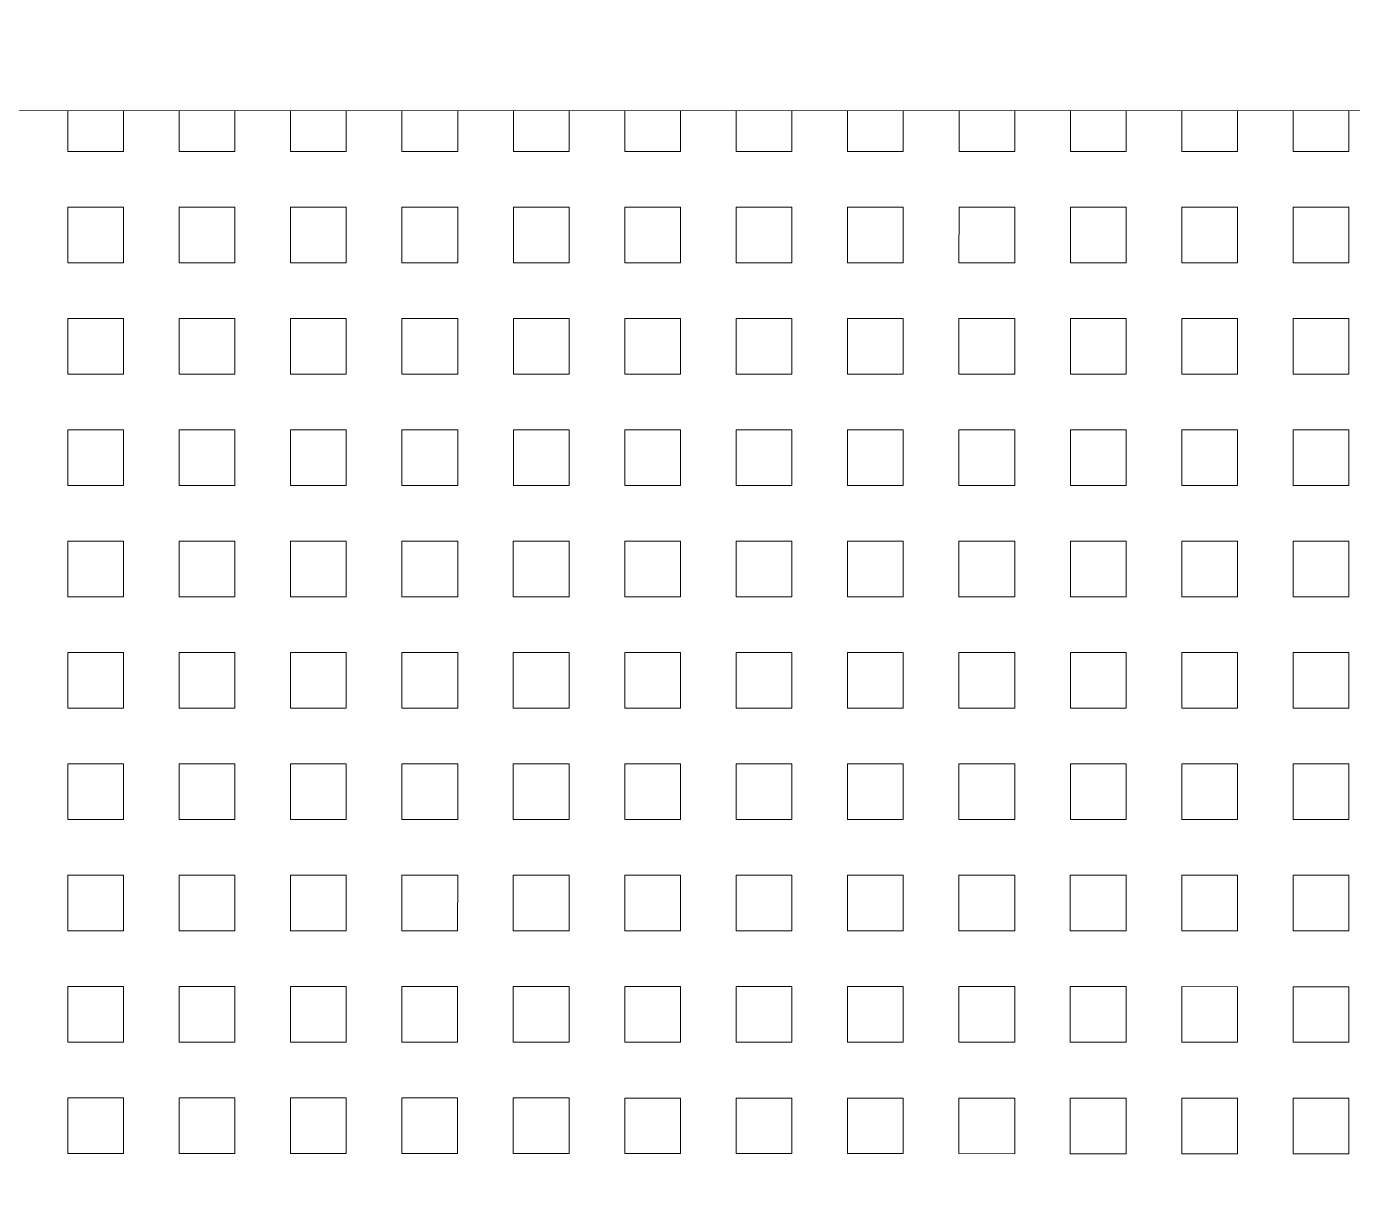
# Model space of a CAD drawing. Extents: x 3377 to 3790, y 1673 to 1846.
# Drawn here: x 3526.068 to 3527.579, y 1754.286 to 1755.603 of the extents above; entities that cross this region are included whole.
import ezdxf

# ---------------------------------------------------------------- set-up
doc = ezdxf.new("R2010")
doc.units = 0
doc.header["$LTSCALE"] = 2
doc.layers.add('PDF7_0', color=7, linetype='Continuous', true_color=0xc6c6c6)
doc.layers.add('PDF7_04-DETALHE', color=7, linetype='Continuous', true_color=0xc6c6c6)

msp = doc.modelspace()

# ---------------------------------------------------------------- linework, layer by layer
at = {"layer": 'PDF7_0', "color": 7, "lineweight": 0}
msp.add_lwpolyline([(3535.3864, 1752.8449), (3535.4118, 1752.8576, 0.281721), (3525.3159, 1759.0363, 0.281573), (3515.2191, 1752.859), (3515.2488, 1752.8463, -0.281585), (3525.3159, 1759.0067, -0.281456)], format="xyb", close=True, dxfattribs=at)
for points in [[(3535.1368, 1753.0988, 0.27384), (3525.3159, 1758.9051, 0.27384), (3515.4942, 1753.1002), (3515.8454, 1752.9055, -0.273455), (3525.3159, 1758.5073, -0.273821), (3534.7856, 1752.9042), (3534.739, 1752.9889), (3535.0902, 1753.1877), (3535.1368, 1753.0988), (3535.2129, 1752.9042), (3534.6713, 1752.9042, 0.272283), (3525.3158, 1758.4058, 0.272651), (3515.9597, 1752.9055), (3515.8454, 1752.9055), (3515.4434, 1752.9055)], [(3535.086, 1753.1158, 0.272189), (3525.3159, 1758.8713, 0.272189), (3515.545, 1753.1171), (3515.8285, 1752.9563, -0.272462), (3525.3159, 1758.5454), (3525.3159, 1758.8713), (3525.3159, 1758.5454, -0.272294), (3534.8025, 1752.955)]]:
    msp.add_lwpolyline(points, format="xyb", dxfattribs=at)
msp.add_lwpolyline([(3528.3665, 1754.2079), (3528.3666, 1755.507), (3522.269, 1755.5074), (3522.2689, 1754.2084)], dxfattribs=at)
at = {"layer": 'PDF7_04-DETALHE', "lineweight": 0}
for points in [[(3526.1154, 1755.5072), (3526.1154, 1755.4606), (3526.1789, 1755.4606), (3526.1789, 1755.5072)], [(3526.2423, 1755.5072), (3526.2423, 1755.4606), (3526.3058, 1755.4606), (3526.3058, 1755.5072)], [(3526.3693, 1755.5071), (3526.3693, 1755.4606), (3526.4328, 1755.4606), (3526.4328, 1755.5071)], [(3526.4962, 1755.5071), (3526.4962, 1755.4606), (3526.5597, 1755.4606), (3526.5597, 1755.5071)], [(3526.6232, 1755.5071), (3526.6232, 1755.4606), (3526.6867, 1755.4606), (3526.6867, 1755.5071)], [(3526.7501, 1755.5071), (3526.7501, 1755.4606), (3526.8136, 1755.4606), (3526.8136, 1755.5071)], [(3526.8771, 1755.5071), (3526.8771, 1755.4606), (3526.9405, 1755.4606), (3526.9405, 1755.5071)], [(3527.004, 1755.5071), (3527.004, 1755.4606), (3527.0675, 1755.4606), (3527.0675, 1755.5071)], [(3527.131, 1755.5071), (3527.131, 1755.4606), (3527.1944, 1755.4605), (3527.1944, 1755.5071)], [(3527.2579, 1755.5071), (3527.2579, 1755.4605), (3527.3214, 1755.4605), (3527.3214, 1755.5071)], [(3527.3848, 1755.5071), (3527.3848, 1755.4605), (3527.4483, 1755.4605), (3527.4483, 1755.5071)], [(3527.5118, 1755.5071), (3527.5118, 1755.4605), (3527.5753, 1755.4605), (3527.5753, 1755.5071)]]:
    msp.add_lwpolyline(points, dxfattribs=at)
for points in [[(3526.1789, 1755.3971), (3526.1789, 1755.3337), (3526.1154, 1755.3337), (3526.1154, 1755.3971)], [(3526.3058, 1755.3971), (3526.3058, 1755.3337), (3526.2423, 1755.3337), (3526.2423, 1755.3971)], [(3526.4328, 1755.3971), (3526.4328, 1755.3337), (3526.3693, 1755.3337), (3526.3693, 1755.3971)], [(3526.5597, 1755.3971), (3526.5597, 1755.3336), (3526.4962, 1755.3337), (3526.4962, 1755.3971)], [(3526.6866, 1755.3971), (3526.6866, 1755.3336), (3526.6232, 1755.3336), (3526.6232, 1755.3971)], [(3526.8136, 1755.3971), (3526.8136, 1755.3336), (3526.7501, 1755.3336), (3526.7501, 1755.3971)], [(3526.9405, 1755.3971), (3526.9405, 1755.3336), (3526.8771, 1755.3336), (3526.8771, 1755.3971)], [(3527.0675, 1755.3971), (3527.0675, 1755.3336), (3527.004, 1755.3336), (3527.004, 1755.3971)], [(3527.1944, 1755.3971), (3527.1944, 1755.3336), (3527.1309, 1755.3336), (3527.131, 1755.3971)], [(3527.3214, 1755.3971), (3527.3214, 1755.3336), (3527.2579, 1755.3336), (3527.2579, 1755.3971)], [(3527.4483, 1755.3971), (3527.4483, 1755.3336), (3527.3848, 1755.3336), (3527.3848, 1755.3971)], [(3527.5753, 1755.3971), (3527.5753, 1755.3336), (3527.5118, 1755.3336), (3527.5118, 1755.3971)], [(3526.1789, 1755.2702), (3526.1789, 1755.2067), (3526.1154, 1755.2067), (3526.1154, 1755.2702)], [(3526.3058, 1755.2702), (3526.3058, 1755.2067), (3526.2423, 1755.2067), (3526.2423, 1755.2702)], [(3526.4327, 1755.2702), (3526.4327, 1755.2067), (3526.3693, 1755.2067), (3526.3693, 1755.2702)], [(3526.5597, 1755.2702), (3526.5597, 1755.2067), (3526.4962, 1755.2067), (3526.4962, 1755.2702)], [(3526.6866, 1755.2702), (3526.6866, 1755.2067), (3526.6232, 1755.2067), (3526.6232, 1755.2702)], [(3526.8136, 1755.2702), (3526.8136, 1755.2067), (3526.7501, 1755.2067), (3526.7501, 1755.2702)], [(3526.9405, 1755.2701), (3526.9405, 1755.2067), (3526.8771, 1755.2067), (3526.8771, 1755.2702)], [(3527.0675, 1755.2701), (3527.0675, 1755.2067), (3527.004, 1755.2067), (3527.004, 1755.2701)], [(3527.1944, 1755.2701), (3527.1944, 1755.2067), (3527.1309, 1755.2067), (3527.1309, 1755.2701)], [(3527.3214, 1755.2701), (3527.3214, 1755.2067), (3527.2579, 1755.2067), (3527.2579, 1755.2701)], [(3527.4483, 1755.2701), (3527.4483, 1755.2066), (3527.3848, 1755.2066), (3527.3848, 1755.2701)], [(3527.5753, 1755.2701), (3527.5752, 1755.2066), (3527.5118, 1755.2066), (3527.5118, 1755.2701)], [(3526.1789, 1755.1433), (3526.1788, 1755.0798), (3526.1154, 1755.0798), (3526.1154, 1755.1433)], [(3526.3058, 1755.1432), (3526.3058, 1755.0798), (3526.2423, 1755.0798), (3526.2423, 1755.1433)], [(3526.4327, 1755.1432), (3526.4327, 1755.0798), (3526.3693, 1755.0798), (3526.3693, 1755.1432)], [(3526.5597, 1755.1432), (3526.5597, 1755.0798), (3526.4962, 1755.0798), (3526.4962, 1755.1432)], [(3526.6866, 1755.1432), (3526.6866, 1755.0797), (3526.6232, 1755.0798), (3526.6232, 1755.1432)], [(3526.8136, 1755.1432), (3526.8136, 1755.0797), (3526.7501, 1755.0797), (3526.7501, 1755.1432)], [(3526.9405, 1755.1432), (3526.9405, 1755.0797), (3526.877, 1755.0797), (3526.877, 1755.1432)], [(3527.0675, 1755.1432), (3527.0675, 1755.0797), (3527.004, 1755.0797), (3527.004, 1755.1432)], [(3527.1944, 1755.1432), (3527.1944, 1755.0797), (3527.1309, 1755.0797), (3527.1309, 1755.1432)], [(3527.3214, 1755.1432), (3527.3213, 1755.0797), (3527.2579, 1755.0797), (3527.2579, 1755.1432)], [(3527.4483, 1755.1432), (3527.4483, 1755.0797), (3527.3848, 1755.0797), (3527.3848, 1755.1432)], [(3527.5752, 1755.1432), (3527.5752, 1755.0797), (3527.5118, 1755.0797), (3527.5118, 1755.1432)], [(3526.1788, 1755.0163), (3526.1788, 1754.9528), (3526.1154, 1754.9528), (3526.1154, 1755.0163)], [(3526.3058, 1755.0163), (3526.3058, 1754.9528), (3526.2423, 1754.9528), (3526.2423, 1755.0163)], [(3526.4327, 1755.0163), (3526.4327, 1754.9528), (3526.3693, 1754.9528), (3526.3693, 1755.0163)], [(3526.5597, 1755.0163), (3526.5597, 1754.9528), (3526.4962, 1754.9528), (3526.4962, 1755.0163)], [(3526.6866, 1755.0163), (3526.6866, 1754.9528), (3526.6231, 1754.9528), (3526.6231, 1755.0163)], [(3526.8136, 1755.0163), (3526.8136, 1754.9528), (3526.7501, 1754.9528), (3526.7501, 1755.0163)], [(3526.9405, 1755.0163), (3526.9405, 1754.9528), (3526.877, 1754.9528), (3526.877, 1755.0163)], [(3527.0675, 1755.0163), (3527.0675, 1754.9528), (3527.004, 1754.9528), (3527.004, 1755.0163)], [(3527.1944, 1755.0162), (3527.1944, 1754.9528), (3527.1309, 1754.9528), (3527.1309, 1755.0162)], [(3527.3213, 1755.0162), (3527.3213, 1754.9528), (3527.2579, 1754.9528), (3527.2579, 1755.0162)], [(3527.4483, 1755.0162), (3527.4483, 1754.9528), (3527.3848, 1754.9528), (3527.3848, 1755.0162)], [(3527.5752, 1755.0162), (3527.5752, 1754.9527), (3527.5118, 1754.9527), (3527.5118, 1755.0162)], [(3526.1788, 1754.8894), (3526.1788, 1754.8259), (3526.1154, 1754.8259), (3526.1154, 1754.8894)], [(3526.3058, 1754.8894), (3526.3058, 1754.8259), (3526.2423, 1754.8259), (3526.2423, 1754.8894)], [(3526.4327, 1754.8893), (3526.4327, 1754.8259), (3526.3692, 1754.8259), (3526.3693, 1754.8894)], [(3526.5597, 1754.8893), (3526.5597, 1754.8259), (3526.4962, 1754.8259), (3526.4962, 1754.8893)], [(3526.6866, 1754.8893), (3526.6866, 1754.8259), (3526.6231, 1754.8259), (3526.6231, 1754.8893)], [(3526.8136, 1754.8893), (3526.8136, 1754.8259), (3526.7501, 1754.8259), (3526.7501, 1754.8893)], [(3526.9405, 1754.8893), (3526.9405, 1754.8258), (3526.877, 1754.8258), (3526.877, 1754.8893)], [(3527.0674, 1754.8893), (3527.0674, 1754.8258), (3527.004, 1754.8258), (3527.004, 1754.8893)], [(3527.1944, 1754.8893), (3527.1944, 1754.8258), (3527.1309, 1754.8258), (3527.1309, 1754.8893)], [(3527.3213, 1754.8893), (3527.3213, 1754.8258), (3527.2579, 1754.8258), (3527.2579, 1754.8893)], [(3527.4483, 1754.8893), (3527.4483, 1754.8258), (3527.3848, 1754.8258), (3527.3848, 1754.8893)], [(3527.5752, 1754.8893), (3527.5752, 1754.8258), (3527.5117, 1754.8258), (3527.5118, 1754.8893)], [(3526.1788, 1754.7624), (3526.1788, 1754.6989), (3526.1153, 1754.699), (3526.1154, 1754.7624)], [(3526.3058, 1754.7624), (3526.3058, 1754.6989), (3526.2423, 1754.6989), (3526.2423, 1754.7624)], [(3526.4327, 1754.7624), (3526.4327, 1754.6989), (3526.3692, 1754.6989), (3526.3692, 1754.7624)], [(3526.5597, 1754.7624), (3526.5597, 1754.6989), (3526.4962, 1754.6989), (3526.4962, 1754.7624)], [(3526.6866, 1754.7624), (3526.6866, 1754.6989), (3526.6231, 1754.6989), (3526.6231, 1754.7624)], [(3526.8135, 1754.7624), (3526.8135, 1754.6989), (3526.7501, 1754.6989), (3526.7501, 1754.7624)], [(3526.9405, 1754.7624), (3526.9405, 1754.6989), (3526.877, 1754.6989), (3526.877, 1754.7624)], [(3527.0674, 1754.7624), (3527.0674, 1754.6989), (3527.004, 1754.6989), (3527.004, 1754.7624)], [(3527.1944, 1754.7624), (3527.1944, 1754.6989), (3527.1309, 1754.6989), (3527.1309, 1754.7624)], [(3527.3213, 1754.7623), (3527.3213, 1754.6989), (3527.2579, 1754.6989), (3527.2579, 1754.7623)], [(3527.4483, 1754.7623), (3527.4483, 1754.6989), (3527.3848, 1754.6989), (3527.3848, 1754.7623)], [(3527.5752, 1754.7623), (3527.5752, 1754.6989), (3527.5117, 1754.6989), (3527.5117, 1754.7623)], [(3526.1788, 1754.6355), (3526.1788, 1754.572), (3526.1153, 1754.572), (3526.1153, 1754.6355)], [(3526.3058, 1754.6355), (3526.3058, 1754.572), (3526.2423, 1754.572), (3526.2423, 1754.6355)], [(3526.4327, 1754.6355), (3526.4327, 1754.572), (3526.3692, 1754.572), (3526.3692, 1754.6355)], [(3526.5597, 1754.6355), (3526.5596, 1754.572), (3526.4962, 1754.572), (3526.4962, 1754.6355)], [(3526.6866, 1754.6354), (3526.6866, 1754.572), (3526.6231, 1754.572), (3526.6231, 1754.6354)], [(3526.8135, 1754.6354), (3526.8135, 1754.572), (3526.7501, 1754.572), (3526.7501, 1754.6354)], [(3526.9405, 1754.6354), (3526.9405, 1754.572), (3526.877, 1754.572), (3526.877, 1754.6354)], [(3527.0674, 1754.6354), (3527.0674, 1754.5719), (3527.004, 1754.5719), (3527.004, 1754.6354)], [(3527.1944, 1754.6354), (3527.1944, 1754.5719), (3527.1309, 1754.5719), (3527.1309, 1754.6354)], [(3527.3213, 1754.6354), (3527.3213, 1754.5719), (3527.2578, 1754.5719), (3527.2578, 1754.6354)], [(3527.4483, 1754.6354), (3527.4483, 1754.5719), (3527.3848, 1754.5719), (3527.3848, 1754.6354)], [(3527.5752, 1754.6354), (3527.5752, 1754.5719), (3527.5117, 1754.5719), (3527.5117, 1754.6354)], [(3526.1788, 1754.5085), (3526.1788, 1754.4451), (3526.1153, 1754.4451), (3526.1153, 1754.5085)], [(3526.3058, 1754.5085), (3526.3057, 1754.445), (3526.2423, 1754.4451), (3526.2423, 1754.5085)], [(3526.4327, 1754.5085), (3526.4327, 1754.445), (3526.3692, 1754.445), (3526.3692, 1754.5085)], [(3526.5596, 1754.5085), (3526.5596, 1754.445), (3526.4962, 1754.445), (3526.4962, 1754.5085)], [(3526.6866, 1754.5085), (3526.6866, 1754.445), (3526.6231, 1754.445), (3526.6231, 1754.5085)], [(3526.8135, 1754.5085), (3526.8135, 1754.445), (3526.7501, 1754.445), (3526.7501, 1754.5085)], [(3526.9405, 1754.5085), (3526.9405, 1754.445), (3526.877, 1754.445), (3526.877, 1754.5085)], [(3527.0674, 1754.5085), (3527.0674, 1754.445), (3527.0039, 1754.445), (3527.0039, 1754.5085)], [(3527.1944, 1754.5085), (3527.1944, 1754.445), (3527.1309, 1754.445), (3527.1309, 1754.5085)], [(3527.3213, 1754.5085), (3527.3213, 1754.445), (3527.2578, 1754.445), (3527.2578, 1754.5085)], [(3527.4483, 1754.5084), (3527.4483, 1754.445), (3527.3848, 1754.445), (3527.3848, 1754.5085)], [(3527.5752, 1754.5084), (3527.5752, 1754.445), (3527.5117, 1754.445), (3527.5117, 1754.5084)], [(3526.1788, 1754.3816), (3526.1788, 1754.3181), (3526.1153, 1754.3181), (3526.1153, 1754.3816)], [(3526.3057, 1754.3816), (3526.3057, 1754.3181), (3526.2423, 1754.3181), (3526.2423, 1754.3816)], [(3526.4327, 1754.3816), (3526.4327, 1754.3181), (3526.3692, 1754.3181), (3526.3692, 1754.3816)], [(3526.5596, 1754.3816), (3526.5596, 1754.3181), (3526.4962, 1754.3181), (3526.4962, 1754.3816)], [(3526.6866, 1754.3816), (3526.6866, 1754.3181), (3526.6231, 1754.3181), (3526.6231, 1754.3816)], [(3526.8135, 1754.3815), (3526.8135, 1754.3181), (3526.75, 1754.3181), (3526.7501, 1754.3815)], [(3526.9405, 1754.3815), (3526.9405, 1754.3181), (3526.877, 1754.3181), (3526.877, 1754.3815)], [(3527.0674, 1754.3815), (3527.0674, 1754.3181), (3527.0039, 1754.3181), (3527.0039, 1754.3815)], [(3527.1944, 1754.3815), (3527.1944, 1754.318), (3527.1309, 1754.3181), (3527.1309, 1754.3815)], [(3527.3213, 1754.3815), (3527.3213, 1754.318), (3527.2578, 1754.318), (3527.2578, 1754.3815)], [(3527.4482, 1754.3815), (3527.4482, 1754.318), (3527.3848, 1754.318), (3527.3848, 1754.3815)], [(3527.5752, 1754.3815), (3527.5752, 1754.318), (3527.5117, 1754.318), (3527.5117, 1754.3815)]]:
    msp.add_lwpolyline(points, close=True, dxfattribs=at)

doc.saveas('drawing.dxf')
